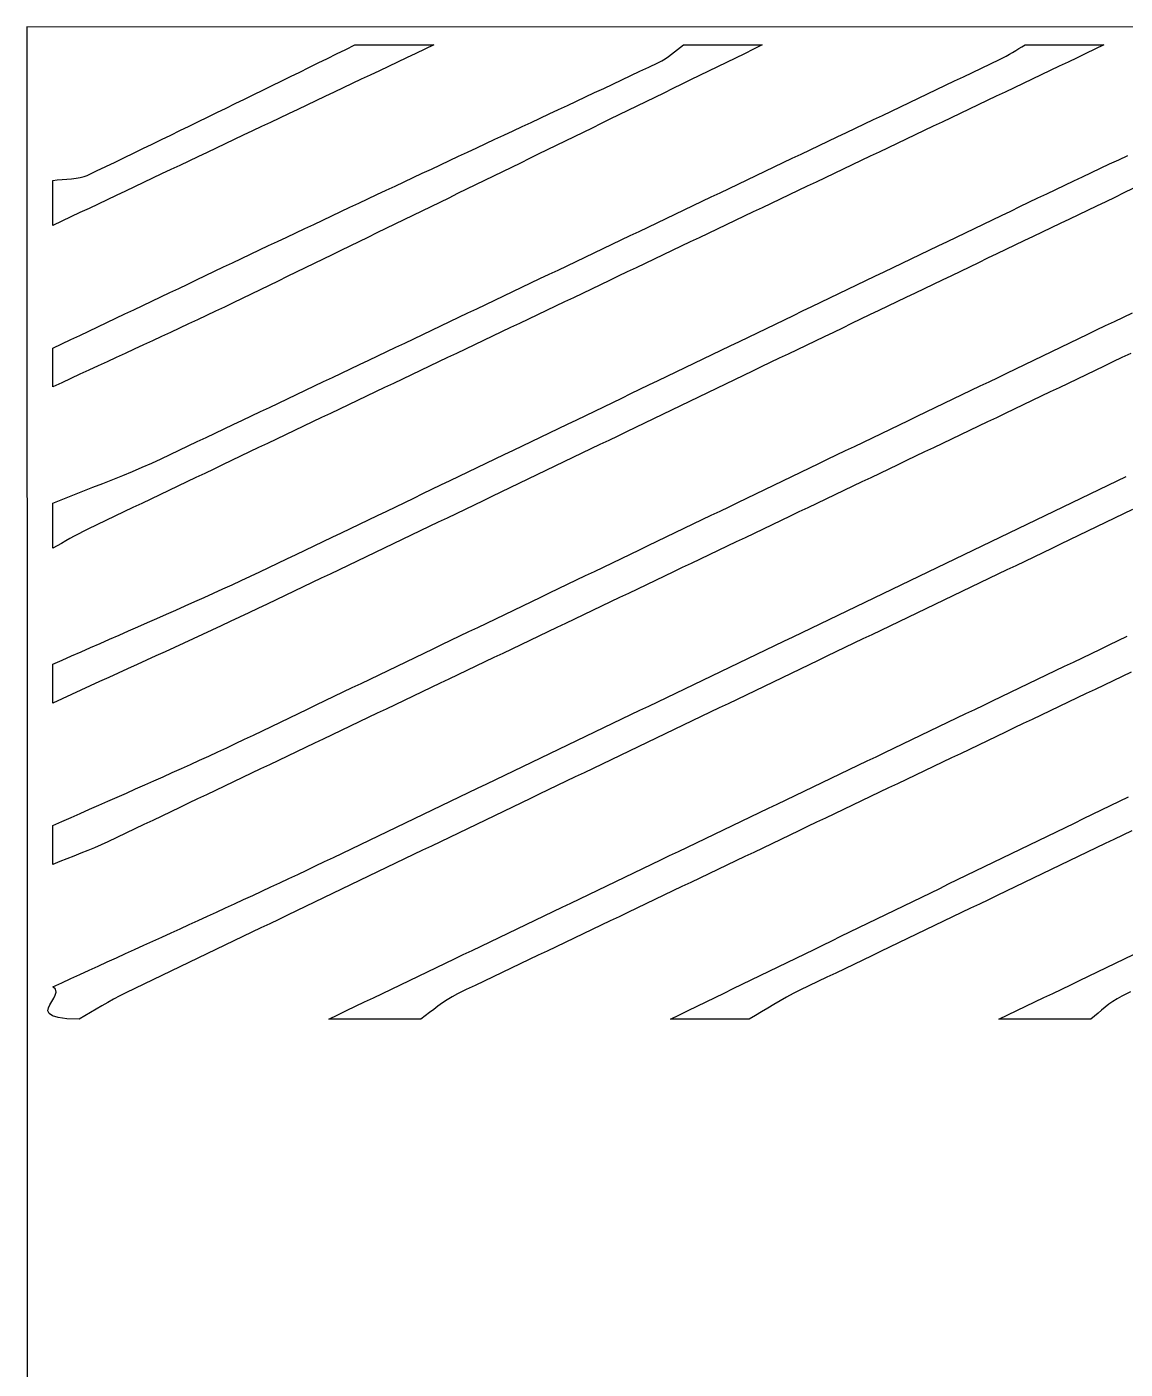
# Model space of a CAD drawing. Extents: x 18 to 189, y 50 to 250.
# Drawn here: x 57.17 to 76.66, y 226.61 to 250.42 of the extents above; entities that cross this region are included whole.
import ezdxf

# ---------------------------------------------------------------- set-up
doc = ezdxf.new("R2010")
doc.units = 0
doc.layers.add('CUT', color=7, linetype='CONTINUOUS')
doc.layers.add('PATTERN', color=8, linetype='CONTINUOUS')

msp = doc.modelspace()

# ---------------------------------------------------------------- linework, layer by layer
at = {"layer": 'CUT'}
msp.add_lwpolyline([(188.0611, 250.4064), (57.1689, 250.4247), (57.1861, 200.3132)], dxfattribs=at)
at = {"layer": 'PATTERN'}
for points in [[(57.6288, 241.9763), (57.805, 242.0468), (57.9825, 242.1167), (58.1609, 242.1862), (58.3396, 242.2555), (58.5179, 242.3249), (58.6954, 242.3949), (58.8715, 242.4655), (59.0457, 242.5371), (59.2173, 242.61), (59.3858, 242.6845), (59.5507, 242.7609), (59.711, 242.8369), (59.8713, 242.9129), (60.0315, 242.9889), (60.1917, 243.065), (60.352, 243.141), (60.5122, 243.2171), (60.6724, 243.2931), (60.8326, 243.3692), (60.9928, 243.4452), (61.153, 243.5213), (61.3131, 243.5974), (61.4733, 243.6735), (61.6334, 243.7495), (61.7936, 243.8256), (61.9537, 243.9017), (62.1138, 243.9778), (62.2739, 244.0539), (62.4341, 244.13), (62.5942, 244.2061), (62.7542, 244.2822), (62.9143, 244.3584), (63.0744, 244.4345), (63.2345, 244.5106), (63.3945, 244.5867), (63.5546, 244.6629), (63.7146, 244.739), (63.8747, 244.8152), (64.0347, 244.8913), (64.1947, 244.9675), (64.3547, 245.0436), (64.5147, 245.1198), (64.6747, 245.1959), (64.8347, 245.2721), (64.9947, 245.3483), (65.1547, 245.4244), (65.3147, 245.5006), (65.4746, 245.5768), (65.6346, 245.653), (65.7946, 245.7292), (65.9545, 245.8053), (66.1145, 245.8815), (66.2744, 245.9577), (66.4343, 246.0339), (66.5943, 246.1101), (66.7542, 246.1863), (66.9141, 246.2625), (67.074, 246.3387), (67.2339, 246.4149), (67.3938, 246.4911), (67.5537, 246.5674), (67.7136, 246.6436), (67.8735, 246.7198), (68.0334, 246.796), (68.1933, 246.8722), (68.3532, 246.9485), (68.5131, 247.0247), (68.673, 247.1009), (68.8328, 247.1771), (68.9927, 247.2534), (69.1526, 247.3296), (69.3124, 247.4058), (69.4723, 247.4821), (69.6322, 247.5583), (69.792, 247.6345), (69.9519, 247.7108), (70.1117, 247.787), (70.2716, 247.8633), (70.4314, 247.9395), (70.5913, 248.0157), (70.7511, 248.092), (70.9109, 248.1682), (71.0708, 248.2445), (71.2306, 248.3207), (71.3905, 248.397), (71.5503, 248.4732), (71.7101, 248.5495), (71.87, 248.6257), (72.0298, 248.702), (72.1897, 248.7782), (72.3495, 248.8545), (72.5093, 248.9307), (72.6692, 249.007), (72.829, 249.0832), (72.9888, 249.1595), (73.1487, 249.2357), (73.3085, 249.312), (73.4683, 249.3882), (73.6282, 249.4645), (73.788, 249.5407), (73.9478, 249.6169), (74.1077, 249.6932), (74.2675, 249.7694), (74.4274, 249.8457), (74.4884, 249.8759), (74.5474, 249.9072), (74.6047, 249.9394), (74.6608, 249.9721), (74.7162, 250.0052), (74.7715, 250.0384), (74.8269, 250.0715), (74.8832, 250.1043), (76.2819, 250.1043), (76.1223, 250.0283), (75.9627, 249.9522), (75.8032, 249.8762), (75.6436, 249.8002), (75.484, 249.7242), (75.3244, 249.6482), (75.1648, 249.5722), (75.0052, 249.4962), (74.8457, 249.4202), (74.6861, 249.3442), (74.5265, 249.2681), (74.3669, 249.1921), (74.2073, 249.1161), (74.0477, 249.0401), (73.8881, 248.9641), (73.7285, 248.8881), (73.569, 248.8121), (73.4094, 248.7361), (73.2498, 248.6601), (73.0902, 248.584), (72.9306, 248.508), (72.771, 248.432), (72.6114, 248.356), (72.4518, 248.28), (72.2923, 248.204), (72.1327, 248.128), (71.9731, 248.052), (71.8135, 247.976), (71.6539, 247.8999), (71.4943, 247.8239), (71.3347, 247.7479), (71.1752, 247.6719), (71.0156, 247.5959), (70.856, 247.5199), (70.6964, 247.4439), (70.5368, 247.3679), (70.3772, 247.2918), (70.2176, 247.2158), (70.058, 247.1398), (69.8985, 247.0638), (69.7389, 246.9878), (69.5793, 246.9118), (69.4197, 246.8358), (69.2601, 246.7598), (69.1005, 246.6837), (68.941, 246.6077), (68.7814, 246.5317), (68.6218, 246.4557), (68.4622, 246.3797), (68.3026, 246.3037), (68.143, 246.2276), (67.9835, 246.1516), (67.8239, 246.0756), (67.6643, 245.9996), (67.5047, 245.9236), (67.3451, 245.8476), (67.1856, 245.7715), (67.026, 245.6955), (66.8664, 245.6195), (66.7068, 245.5435), (66.5473, 245.4675), (66.3877, 245.3915), (66.2281, 245.3154), (66.0685, 245.2394), (65.909, 245.1634), (65.7494, 245.0874), (65.5898, 245.0114), (65.4302, 244.9353), (65.2707, 244.8593), (65.1111, 244.7833), (64.9515, 244.7073), (64.792, 244.6312), (64.6324, 244.5552), (64.4728, 244.4792), (64.3132, 244.4032), (64.1537, 244.3271), (63.9941, 244.2511), (63.8345, 244.1751), (63.675, 244.0991), (63.5154, 244.023), (63.3559, 243.947), (63.1963, 243.871), (63.0367, 243.795), (62.8772, 243.7189), (62.7176, 243.6429), (62.5581, 243.5669), (62.3985, 243.4908), (62.2389, 243.4148), (62.0794, 243.3388), (61.9198, 243.2627), (61.7603, 243.1867), (61.6007, 243.1107), (61.4412, 243.0346), (61.2816, 242.9586), (61.1221, 242.8826), (60.9625, 242.8065), (60.803, 242.7305), (60.6434, 242.6544), (60.4839, 242.5784), (60.3243, 242.5024), (60.1648, 242.4263), (60.0053, 242.3503), (59.8457, 242.2742), (59.6862, 242.1982), (59.5266, 242.1222), (59.3671, 242.0461), (59.2076, 241.9701), (59.048, 241.894), (58.8885, 241.818), (58.729, 241.7419), (58.5694, 241.6659), (58.4099, 241.5898), (58.2504, 241.5138), (58.1685, 241.4736), (58.0889, 241.4322), (58.0109, 241.39), (57.934, 241.3472), (57.8579, 241.3041), (57.782, 241.2608), (57.7058, 241.2178), (57.6288, 241.1751)], [(57.6288, 244.7237), (57.7885, 244.7995), (57.9481, 244.8753), (58.1077, 244.9511), (58.2673, 245.0268), (58.4269, 245.1026), (58.5865, 245.1784), (58.7461, 245.2543), (58.9056, 245.3301), (59.0652, 245.4059), (59.2247, 245.4817), (59.3843, 245.5575), (59.5439, 245.6333), (59.7034, 245.7092), (59.863, 245.785), (60.0226, 245.8608), (60.1822, 245.9366), (60.3418, 246.0124), (60.5014, 246.0881), (60.661, 246.1639), (60.8207, 246.2397), (60.9804, 246.3154), (61.1401, 246.3912), (61.2999, 246.4669), (61.4597, 246.5426), (61.6195, 246.6182), (61.7793, 246.6939), (61.9392, 246.7695), (62.0992, 246.8451), (62.2592, 246.9207), (62.4192, 246.9963), (62.5793, 247.0718), (62.7394, 247.1473), (62.8996, 247.2228), (63.0602, 247.2984), (63.2208, 247.374), (63.3814, 247.4495), (63.5421, 247.525), (63.7029, 247.6004), (63.8637, 247.6759), (64.0246, 247.7513), (64.1855, 247.8267), (64.3464, 247.902), (64.5074, 247.9774), (64.6684, 248.0527), (64.8294, 248.1281), (64.9904, 248.2034), (65.1514, 248.2787), (65.3125, 248.354), (65.4735, 248.4293), (65.6346, 248.5046), (65.7956, 248.5799), (65.9566, 248.6552), (66.1176, 248.7305), (66.2786, 248.8059), (66.4396, 248.8812), (66.6005, 248.9566), (66.7614, 249.0319), (66.9222, 249.1073), (67.083, 249.1827), (67.2438, 249.2582), (67.4045, 249.3337), (67.5651, 249.4092), (67.7257, 249.4847), (67.8862, 249.5602), (68.0467, 249.6358), (68.2071, 249.7115), (68.3673, 249.7872), (68.4342, 249.8216), (68.4958, 249.8587), (68.5533, 249.8979), (68.6079, 249.9385), (68.6609, 249.9801), (68.7132, 250.0219), (68.7662, 250.0634), (68.821, 250.104), (70.2194, 250.104), (70.0604, 250.0264), (69.9013, 249.9488), (69.7423, 249.8712), (69.5833, 249.7936), (69.4242, 249.716), (69.2652, 249.6384), (69.1062, 249.5608), (68.9472, 249.4832), (68.7882, 249.4056), (68.6292, 249.328), (68.4702, 249.2504), (68.3112, 249.1727), (68.1523, 249.0951), (67.9933, 249.0175), (67.8343, 248.9399), (67.6753, 248.8622), (67.5163, 248.7846), (67.3573, 248.707), (67.1983, 248.6293), (67.0394, 248.5517), (66.8804, 248.4741), (66.7214, 248.3964), (66.5624, 248.3188), (66.4034, 248.2412), (66.2443, 248.1636), (66.0853, 248.0859), (65.9263, 248.0083), (65.7673, 247.9307), (65.6082, 247.8531), (65.4492, 247.7755), (65.2901, 247.6979), (65.131, 247.6203), (64.972, 247.5427), (64.8129, 247.4651), (64.6538, 247.3875), (64.4946, 247.31), (64.3355, 247.2324), (64.1764, 247.1548), (64.0172, 247.0773), (63.858, 246.9997), (63.6988, 246.9222), (63.5396, 246.8447), (63.3804, 246.7671), (63.2211, 246.6896), (63.0619, 246.6121), (62.9026, 246.5346), (62.7433, 246.4572), (62.5839, 246.3797), (62.4246, 246.3022), (62.2652, 246.2248), (62.1058, 246.1474), (61.9464, 246.0699), (61.787, 245.9925), (61.6275, 245.9151), (61.468, 245.8377), (61.3085, 245.7604), (61.1489, 245.683), (60.9894, 245.6057), (60.832, 245.5297), (60.6741, 245.4539), (60.5157, 245.3784), (60.3569, 245.303), (60.1978, 245.2279), (60.0383, 245.153), (59.8784, 245.0782), (59.7183, 245.0035), (59.558, 244.929), (59.3975, 244.8545), (59.2368, 244.7801), (59.0759, 244.7058), (58.915, 244.6316), (58.754, 244.5574), (58.5931, 244.4831), (58.4321, 244.4089), (58.2712, 244.3346), (58.1103, 244.2603), (57.9496, 244.1859), (57.7891, 244.1115), (57.6288, 244.0369)], [(57.6288, 247.7001), (57.709, 247.7092), (57.7929, 247.7164), (57.878, 247.723), (57.962, 247.7302), (58.0426, 247.7391), (58.1175, 247.7509), (58.1842, 247.7668), (58.2405, 247.788), (58.4055, 247.8672), (58.5704, 247.9466), (58.7351, 248.026), (58.8997, 248.1055), (59.0641, 248.185), (59.2285, 248.2646), (59.3927, 248.3442), (59.5569, 248.4239), (59.7209, 248.5037), (59.8849, 248.5835), (60.0488, 248.6633), (60.2126, 248.7432), (60.3763, 248.8231), (60.54, 248.9031), (60.7036, 248.983), (60.8672, 249.063), (61.0307, 249.1431), (61.1942, 249.2231), (61.3576, 249.3032), (61.521, 249.3833), (61.6844, 249.4633), (61.8478, 249.5434), (62.0112, 249.6235), (62.1746, 249.7036), (62.338, 249.7837), (62.5014, 249.8638), (62.6648, 249.9439), (62.8282, 250.0239), (62.9917, 250.104), (64.3905, 250.104), (64.2295, 250.0277), (64.0685, 249.9514), (63.9075, 249.875), (63.7465, 249.7987), (63.5855, 249.7224), (63.4245, 249.6461), (63.2635, 249.5698), (63.1025, 249.4935), (62.9415, 249.4172), (62.7806, 249.3409), (62.6196, 249.2646), (62.4586, 249.1883), (62.2976, 249.112), (62.1366, 249.0357), (61.9756, 248.9593), (61.8146, 248.883), (61.6536, 248.8067), (61.4926, 248.7304), (61.3316, 248.6541), (61.1706, 248.5778), (61.0096, 248.5015), (60.8486, 248.4252), (60.6877, 248.3488), (60.5267, 248.2725), (60.3657, 248.1962), (60.2047, 248.1199), (60.0437, 248.0436), (59.8827, 247.9673), (59.7217, 247.891), (59.5607, 247.8147), (59.3997, 247.7383), (59.2387, 247.662), (59.0777, 247.5857), (58.9167, 247.5094), (58.7557, 247.4331), (58.5947, 247.3568), (58.4338, 247.2805), (58.2728, 247.2042), (58.1118, 247.1279), (57.9508, 247.0516), (57.7898, 246.9753), (57.6288, 246.899)]]:
    msp.add_lwpolyline(points, close=True, dxfattribs=at)
for points in [[(76.795, 247.5541), (76.6339, 247.4768), (76.4729, 247.3995), (76.3118, 247.3223), (76.1507, 247.245), (75.9896, 247.1677), (75.8285, 247.0905), (75.6674, 247.0132), (75.5063, 246.9359), (75.3453, 246.8586), (75.1842, 246.7814), (75.0231, 246.7041), (74.862, 246.6268), (74.701, 246.5496), (74.5399, 246.4723), (74.3788, 246.395), (74.2177, 246.3177), (74.0567, 246.2404), (73.8956, 246.1632), (73.7345, 246.0859), (73.5735, 246.0086), (73.4124, 245.9313), (73.2514, 245.8541), (73.0903, 245.7768), (72.9292, 245.6995), (72.7682, 245.6222), (72.6071, 245.5449), (72.4461, 245.4677), (72.285, 245.3904), (72.124, 245.3131), (71.963, 245.2358), (71.8019, 245.1585), (71.6409, 245.0812), (71.4799, 245.0039), (71.3188, 244.9267), (71.1578, 244.8494), (70.9984, 244.7729), (70.839, 244.6963), (70.6796, 244.6198), (70.5202, 244.5433), (70.3609, 244.4667), (70.2015, 244.3902), (70.0422, 244.3136), (69.8828, 244.237), (69.7235, 244.1605), (69.5642, 244.0839), (69.4049, 244.0073), (69.2456, 243.9308), (69.0863, 243.8542), (68.927, 243.7776), (68.7677, 243.701), (68.6084, 243.6244), (68.4491, 243.5478), (68.2898, 243.4712), (68.1305, 243.3946), (67.9713, 243.3181), (67.812, 243.2415), (67.6527, 243.1649), (67.4934, 243.0883), (67.3342, 243.0117), (67.1749, 242.9351), (67.0156, 242.8585), (66.8563, 242.7819), (66.697, 242.7053), (66.5377, 242.6288), (66.3784, 242.5522), (66.2191, 242.4756), (66.0598, 242.399), (65.9004, 242.3225), (65.7411, 242.2459), (65.5817, 242.1694), (65.4224, 242.0928), (65.263, 242.0163), (65.1036, 241.9397), (64.9442, 241.8632), (64.7848, 241.7867), (64.6254, 241.7102), (64.466, 241.6337), (64.3065, 241.5572), (64.147, 241.4807), (63.9875, 241.4042), (63.828, 241.3277), (63.6685, 241.2513), (63.509, 241.1748), (63.3494, 241.0984), (63.1898, 241.022), (63.0302, 240.9455), (62.8706, 240.8691), (62.7109, 240.7927), (62.5513, 240.7164), (62.3916, 240.64), (62.2318, 240.5637), (62.0721, 240.4873), (61.9123, 240.411), (61.7525, 240.3347), (61.5927, 240.2584), (61.4328, 240.1821), (61.2699, 240.1046), (61.1065, 240.0272), (60.9428, 239.9501), (60.7787, 239.8731), (60.6142, 239.7964), (60.4494, 239.7197), (60.2844, 239.6433), (60.1191, 239.5669), (59.9536, 239.4907), (59.7879, 239.4146), (59.622, 239.3385), (59.456, 239.2625), (59.2898, 239.1866), (59.1236, 239.1108), (58.9574, 239.0349), (58.7911, 238.9591), (58.6248, 238.8833), (58.4585, 238.8074), (58.2924, 238.7315), (58.1263, 238.6556), (57.9603, 238.5796), (57.7944, 238.5036), (57.6288, 238.4274), (57.6288, 239.1143), (57.796, 239.1888), (57.9635, 239.2631), (58.1313, 239.3373), (58.2993, 239.4114), (58.4675, 239.4854), (58.6358, 239.5593), (58.8041, 239.6332), (58.9725, 239.7071), (59.1409, 239.781), (59.3091, 239.855), (59.4772, 239.9291), (59.6451, 240.0032), (59.8127, 240.0775), (59.9801, 240.1519), (60.147, 240.2266), (60.3136, 240.3014), (60.4796, 240.3765), (60.6452, 240.4518), (60.8101, 240.5274), (60.9745, 240.6034), (61.1381, 240.6796), (61.301, 240.7563), (61.4631, 240.8333), (61.6241, 240.9102), (61.785, 240.9872), (61.946, 241.0641), (62.1068, 241.141), (62.2677, 241.218), (62.4286, 241.295), (62.5894, 241.3719), (62.7502, 241.4489), (62.911, 241.5259), (63.0717, 241.6029), (63.2325, 241.6799), (63.3932, 241.757), (63.5539, 241.834), (63.7146, 241.911), (63.8752, 241.9881), (64.0359, 242.0652), (64.1965, 242.1422), (64.3571, 242.2193), (64.5177, 242.2964), (64.6783, 242.3735), (64.8388, 242.4506), (64.9994, 242.5277), (65.1599, 242.6048), (65.3205, 242.682), (65.481, 242.7591), (65.6415, 242.8362), (65.8019, 242.9134), (65.9624, 242.9905), (66.1229, 243.0677), (66.2833, 243.1448), (66.4438, 243.222), (66.6042, 243.2992), (66.7647, 243.3763), (66.9251, 243.4535), (67.0855, 243.5307), (67.2459, 243.6079), (67.4063, 243.6851), (67.5667, 243.7623), (67.7271, 243.8394), (67.8875, 243.9166), (68.0478, 243.9938), (68.2082, 244.071), (68.3686, 244.1482), (68.529, 244.2254), (68.6893, 244.3026), (68.8497, 244.3798), (69.0101, 244.457), (69.1704, 244.5342), (69.3308, 244.6114), (69.4912, 244.6886), (69.6516, 244.7658), (69.8119, 244.843), (69.9723, 244.9202), (70.1327, 244.9974), (70.2931, 245.0746), (70.4535, 245.1518), (70.6138, 245.229), (70.7742, 245.3062), (70.9346, 245.3834), (71.0951, 245.4606), (71.2555, 245.5378), (71.4159, 245.6149), (71.5763, 245.6921), (71.7368, 245.7693), (71.8972, 245.8464), (72.0577, 245.9236), (72.2181, 246.0007), (72.3786, 246.0779), (72.5391, 246.155), (72.6996, 246.2322), (72.8601, 246.3093), (73.0207, 246.3864), (73.1812, 246.4635), (73.3417, 246.5406), (73.5023, 246.6177), (73.6629, 246.6948), (73.8235, 246.7719), (73.9841, 246.849), (74.1448, 246.9261), (74.3054, 247.0031), (74.4661, 247.0802), (74.6268, 247.1572), (74.7875, 247.2343), (74.9482, 247.3113), (75.1089, 247.3883), (75.2674, 247.4641), (75.4261, 247.5397), (75.585, 247.6152), (75.7442, 247.6906), (75.9035, 247.7659), (76.0631, 247.8411), (76.2228, 247.9163), (76.3826, 247.9913), (76.5426, 248.0663), (76.7028, 248.1412)], [(76.7596, 244.6312), (76.6005, 244.5551), (76.4413, 244.4791), (76.2822, 244.403), (76.123, 244.327), (75.9639, 244.2509), (75.8047, 244.1749), (75.6455, 244.0988), (75.4864, 244.0227), (75.3272, 243.9467), (75.168, 243.8706), (75.0089, 243.7946), (74.8497, 243.7185), (74.6905, 243.6425), (74.5314, 243.5664), (74.3722, 243.4904), (74.213, 243.4143), (74.0538, 243.3383), (73.8947, 243.2622), (73.7355, 243.1862), (73.5763, 243.1102), (73.4171, 243.0341), (73.2579, 242.9581), (73.0987, 242.882), (72.9395, 242.806), (72.7803, 242.7299), (72.6211, 242.6539), (72.4619, 242.5779), (72.3027, 242.5018), (72.1435, 242.4258), (71.9843, 242.3498), (71.8251, 242.2737), (71.6659, 242.1977), (71.5067, 242.1217), (71.3475, 242.0456), (71.1883, 241.9696), (71.0291, 241.8936), (70.8699, 241.8175), (70.7107, 241.7415), (70.5515, 241.6655), (70.3922, 241.5894), (70.233, 241.5134), (70.0738, 241.4374), (69.9146, 241.3614), (69.7553, 241.2853), (69.5961, 241.2093), (69.4369, 241.1333), (69.2777, 241.0573), (69.1184, 240.9813), (68.9592, 240.9052), (68.8, 240.8292), (68.6407, 240.7532), (68.4815, 240.6772), (68.3223, 240.6012), (68.163, 240.5251), (68.0038, 240.4491), (67.8445, 240.3731), (67.6853, 240.2971), (67.526, 240.2211), (67.3668, 240.1451), (67.2075, 240.0691), (67.0483, 239.993), (66.889, 239.917), (66.7298, 239.841), (66.5705, 239.765), (66.4113, 239.689), (66.252, 239.613), (66.0928, 239.537), (65.9335, 239.461), (65.7742, 239.385), (65.615, 239.309), (65.4557, 239.233), (65.2965, 239.157), (65.1372, 239.081), (64.9779, 239.005), (64.8187, 238.929), (64.6594, 238.853), (64.5001, 238.777), (64.3408, 238.701), (64.1816, 238.625), (64.0223, 238.549), (63.863, 238.473), (63.7037, 238.397), (63.5445, 238.321), (63.3852, 238.245), (63.2259, 238.169), (63.0666, 238.093), (62.9073, 238.017), (62.7481, 237.941), (62.5888, 237.865), (62.4295, 237.789), (62.2702, 237.713), (62.1109, 237.6371), (61.9516, 237.5611), (61.7923, 237.4851), (61.6331, 237.4091), (61.4738, 237.3331), (61.3145, 237.2571), (61.1552, 237.1811), (60.9959, 237.1051), (60.8366, 237.0292), (60.6773, 236.9532), (60.518, 236.8772), (60.3587, 236.8012), (60.1994, 236.7252), (60.0401, 236.6492), (59.8808, 236.5733), (59.7215, 236.4973), (59.5622, 236.4213), (59.4029, 236.3453), (59.2436, 236.2693), (59.0843, 236.1934), (58.925, 236.1174), (58.7656, 236.0414), (58.6063, 235.9654), (58.4905, 235.9122), (58.3714, 235.8606), (58.2498, 235.8104), (58.1263, 235.761), (58.0017, 235.7123), (57.8768, 235.6637), (57.7522, 235.6148), (57.6288, 235.5654), (57.6288, 236.2522), (57.7913, 236.325), (57.9541, 236.3975), (58.1172, 236.4699), (58.2805, 236.5422), (58.4439, 236.6144), (58.6075, 236.6865), (58.7711, 236.7586), (58.9347, 236.8308), (59.0982, 236.9029), (59.2615, 236.9752), (59.4246, 237.0475), (59.5875, 237.12), (59.75, 237.1927), (59.9122, 237.2655), (60.0739, 237.3386), (60.235, 237.4119), (60.3956, 237.4856), (60.5556, 237.5595), (60.7148, 237.6338), (60.8733, 237.7085), (61.031, 237.7837), (61.1903, 237.86), (61.3497, 237.9364), (61.509, 238.0127), (61.6683, 238.0891), (61.8276, 238.1655), (61.987, 238.2419), (62.1463, 238.3182), (62.3056, 238.3946), (62.4649, 238.471), (62.6242, 238.5474), (62.7834, 238.6238), (62.9427, 238.7002), (63.102, 238.7766), (63.2613, 238.853), (63.4205, 238.9294), (63.5798, 239.0058), (63.739, 239.0822), (63.8983, 239.1586), (64.0575, 239.235), (64.2167, 239.3115), (64.376, 239.3879), (64.5352, 239.4643), (64.6944, 239.5407), (64.8536, 239.6172), (65.0128, 239.6936), (65.1721, 239.77), (65.3313, 239.8465), (65.4905, 239.9229), (65.6496, 239.9993), (65.8088, 240.0758), (65.968, 240.1522), (66.1272, 240.2287), (66.2864, 240.3051), (66.4456, 240.3816), (66.6047, 240.458), (66.7639, 240.5345), (66.9231, 240.6109), (67.0822, 240.6874), (67.2414, 240.7638), (67.4005, 240.8403), (67.5597, 240.9168), (67.7188, 240.9932), (67.878, 241.0697), (68.0371, 241.1462), (68.1963, 241.2226), (68.3554, 241.2991), (68.5145, 241.3756), (68.6737, 241.452), (68.8328, 241.5285), (68.9919, 241.605), (69.1511, 241.6815), (69.3102, 241.7579), (69.4693, 241.8344), (69.6284, 241.9109), (69.7875, 241.9874), (69.9467, 242.0639), (70.1058, 242.1403), (70.2649, 242.2168), (70.424, 242.2933), (70.5831, 242.3698), (70.7422, 242.4463), (70.9013, 242.5227), (71.0604, 242.5992), (71.2196, 242.6757), (71.3787, 242.7522), (71.5378, 242.8287), (71.6969, 242.9052), (71.856, 242.9817), (72.0151, 243.0582), (72.1742, 243.1346), (72.3333, 243.2111), (72.4924, 243.2876), (72.6515, 243.3641), (72.8106, 243.4406), (72.9697, 243.5171), (73.1288, 243.5936), (73.2879, 243.6701), (73.447, 243.7465), (73.6061, 243.823), (73.7653, 243.8995), (73.9244, 243.976), (74.0835, 244.0525), (74.2426, 244.129), (74.4017, 244.2055), (74.5608, 244.2819), (74.7199, 244.3584), (74.879, 244.4349), (75.0382, 244.5114), (75.1973, 244.5879), (75.3564, 244.6644), (75.5155, 244.7408), (75.6746, 244.8173), (75.8338, 244.8938), (75.9929, 244.9703), (76.152, 245.0467), (76.3112, 245.1232), (76.4703, 245.1997), (76.6294, 245.2762), (76.7886, 245.3526)], [(76.7876, 241.8598), (76.6283, 241.7832), (76.469, 241.7066), (76.3096, 241.6301), (76.1503, 241.5535), (75.991, 241.4769), (75.8316, 241.4004), (75.6723, 241.3238), (75.5129, 241.2473), (75.3536, 241.1707), (75.1942, 241.0942), (75.0348, 241.0176), (74.8754, 240.9411), (74.716, 240.8645), (74.5567, 240.788), (74.3973, 240.7115), (74.2378, 240.6349), (74.0784, 240.5584), (73.919, 240.4819), (73.7596, 240.4054), (73.6001, 240.3289), (73.4406, 240.2523), (73.2811, 240.1758), (73.1216, 240.0993), (72.9621, 240.0228), (72.8026, 239.9462), (72.6431, 239.8697), (72.4836, 239.7932), (72.3241, 239.7167), (72.1646, 239.6401), (72.0051, 239.5636), (71.8456, 239.4871), (71.686, 239.4106), (71.5265, 239.334), (71.367, 239.2575), (71.2075, 239.181), (71.048, 239.1045), (70.8885, 239.028), (70.729, 238.9515), (70.5695, 238.8749), (70.4099, 238.7984), (70.2504, 238.7219), (70.0909, 238.6454), (69.9314, 238.5689), (69.7719, 238.4924), (69.6124, 238.4158), (69.4528, 238.3393), (69.2933, 238.2628), (69.1338, 238.1863), (68.9743, 238.1098), (68.8148, 238.0332), (68.6552, 237.9567), (68.4957, 237.8802), (68.3362, 237.8037), (68.1767, 237.7272), (68.0172, 237.6507), (67.8577, 237.5741), (67.6981, 237.4976), (67.5386, 237.4211), (67.3791, 237.3446), (67.2196, 237.2681), (67.0601, 237.1915), (66.9006, 237.115), (66.741, 237.0385), (66.5815, 236.962), (66.422, 236.8854), (66.2625, 236.8089), (66.103, 236.7324), (65.9435, 236.6559), (65.784, 236.5793), (65.6245, 236.5028), (65.465, 236.4263), (65.3055, 236.3498), (65.146, 236.2732), (64.9865, 236.1967), (64.827, 236.1202), (64.6675, 236.0436), (64.508, 235.9671), (64.3485, 235.8906), (64.189, 235.814), (64.0295, 235.7375), (63.87, 235.6609), (63.7106, 235.5844), (63.5511, 235.5079), (63.3916, 235.4313), (63.2321, 235.3548), (63.0726, 235.2782), (62.9132, 235.2017), (62.7537, 235.1251), (62.5942, 235.0486), (62.4348, 234.972), (62.2753, 234.8955), (62.1159, 234.8189), (61.9564, 234.7424), (61.7969, 234.6658), (61.6375, 234.5892), (61.478, 234.5127), (61.3186, 234.4361), (61.1592, 234.3595), (60.9997, 234.283), (60.8403, 234.2064), (60.6809, 234.1298), (60.5214, 234.0533), (60.362, 233.9767), (60.2026, 233.9001), (60.0432, 233.8235), (59.8838, 233.7469), (59.7244, 233.6704), (59.5649, 233.5938), (59.4055, 233.5172), (59.2461, 233.4406), (59.0868, 233.364), (58.9274, 233.2874), (58.8165, 233.2321), (58.7092, 233.1751), (58.6046, 233.1167), (58.502, 233.0574), (58.4005, 232.9974), (58.2994, 232.9373), (58.1979, 232.8773), (58.0952, 232.8178), (57.8785, 232.8264), (57.7237, 232.8471), (57.6222, 232.8782), (57.5653, 232.9181), (57.5442, 232.9651), (57.5504, 233.0174), (57.5752, 233.0733), (57.6099, 233.1312), (57.6458, 233.1894), (57.6743, 233.2461), (57.6868, 233.2996), (57.6745, 233.3483), (57.6288, 233.3904), (57.7897, 233.4644), (57.9507, 233.5384), (58.1119, 233.6123), (58.2732, 233.6861), (58.4345, 233.7599), (58.596, 233.8337), (58.7575, 233.9074), (58.9191, 233.9811), (59.0807, 234.0547), (59.2424, 234.1284), (59.404, 234.2021), (59.5656, 234.2757), (59.7272, 234.3494), (59.8887, 234.4231), (60.0501, 234.4969), (60.2114, 234.5707), (60.3727, 234.6446), (60.5338, 234.7185), (60.6948, 234.7925), (60.8556, 234.8665), (61.0162, 234.9407), (61.1766, 235.015), (61.3369, 235.0893), (61.4969, 235.1638), (61.6566, 235.2384), (61.8161, 235.3131), (61.9753, 235.388), (62.1342, 235.463), (62.2928, 235.5382), (62.451, 235.6136), (62.609, 235.6891), (62.7689, 235.7658), (62.9289, 235.8425), (63.0889, 235.9192), (63.2488, 235.9959), (63.4088, 236.0726), (63.5688, 236.1493), (63.7287, 236.226), (63.8887, 236.3028), (64.0486, 236.3795), (64.2086, 236.4562), (64.3685, 236.5329), (64.5285, 236.6096), (64.6884, 236.6863), (64.8483, 236.7631), (65.0083, 236.8398), (65.1682, 236.9165), (65.3281, 236.9932), (65.488, 237.07), (65.6479, 237.1467), (65.8079, 237.2234), (65.9678, 237.3002), (66.1277, 237.3769), (66.2876, 237.4537), (66.4475, 237.5304), (66.6074, 237.6071), (66.7673, 237.6839), (66.9272, 237.7606), (67.0871, 237.8374), (67.2469, 237.9141), (67.4068, 237.9909), (67.5667, 238.0676), (67.7266, 238.1444), (67.8865, 238.2211), (68.0463, 238.2979), (68.2062, 238.3746), (68.3661, 238.4514), (68.5259, 238.5281), (68.6858, 238.6049), (68.8457, 238.6817), (69.0055, 238.7584), (69.1654, 238.8352), (69.3252, 238.912), (69.4851, 238.9887), (69.6449, 239.0655), (69.8048, 239.1423), (69.9646, 239.219), (70.1244, 239.2958), (70.2843, 239.3726), (70.4441, 239.4494), (70.6039, 239.5261), (70.7638, 239.6029), (70.9236, 239.6797), (71.0834, 239.7565), (71.2433, 239.8332), (71.4031, 239.91), (71.5629, 239.9868), (71.7227, 240.0636), (71.8825, 240.1404), (72.0424, 240.2172), (72.2022, 240.294), (72.362, 240.3707), (72.5218, 240.4475), (72.6816, 240.5243), (72.8414, 240.6011), (73.0012, 240.6779), (73.161, 240.7547), (73.3208, 240.8315), (73.4806, 240.9083), (73.6404, 240.9851), (73.8002, 241.0619), (73.96, 241.1387), (74.1198, 241.2155), (74.2796, 241.2923), (74.4394, 241.369), (74.5992, 241.4458), (74.7589, 241.5226), (74.9187, 241.5994), (75.0785, 241.6762), (75.2383, 241.753), (75.3981, 241.8299), (75.5579, 241.9067), (75.7176, 241.9835), (75.8774, 242.0603), (76.0372, 242.1371), (76.197, 242.2139), (76.3567, 242.2907), (76.5165, 242.3675), (76.6763, 242.4443)], [(76.764, 238.9744), (76.6046, 238.8983), (76.4451, 238.8222), (76.2856, 238.7461), (76.1262, 238.67), (75.9667, 238.5939), (75.8072, 238.5178), (75.6478, 238.4417), (75.4883, 238.3657), (75.3289, 238.2896), (75.1694, 238.2135), (75.0099, 238.1374), (74.8505, 238.0613), (74.691, 237.9852), (74.5316, 237.9091), (74.3721, 237.833), (74.2127, 237.7569), (74.0532, 237.6808), (73.8938, 237.6047), (73.7343, 237.5286), (73.5749, 237.4525), (73.4154, 237.3764), (73.256, 237.3004), (73.0965, 237.2243), (72.9371, 237.1482), (72.7777, 237.0721), (72.6182, 236.996), (72.4588, 236.9199), (72.2993, 236.8438), (72.1399, 236.7677), (71.9805, 236.6916), (71.821, 236.6154), (71.6616, 236.5393), (71.5022, 236.4632), (71.3428, 236.3871), (71.1833, 236.311), (71.0239, 236.2349), (70.8645, 236.1588), (70.7051, 236.0827), (70.5456, 236.0066), (70.3862, 235.9305), (70.2268, 235.8544), (70.0674, 235.7783), (69.908, 235.7021), (69.7486, 235.626), (69.5892, 235.5499), (69.4297, 235.4738), (69.2703, 235.3977), (69.1109, 235.3216), (68.9515, 235.2455), (68.7921, 235.1693), (68.6327, 235.0932), (68.4733, 235.0171), (68.3139, 234.941), (68.1545, 234.8648), (67.9952, 234.7887), (67.8358, 234.7126), (67.6764, 234.6365), (67.517, 234.5603), (67.3576, 234.4842), (67.1982, 234.4081), (67.0388, 234.332), (66.8795, 234.2558), (66.7201, 234.1797), (66.5607, 234.1036), (66.4014, 234.0274), (66.242, 233.9513), (66.0826, 233.8752), (65.9233, 233.799), (65.7639, 233.7229), (65.6045, 233.6467), (65.4452, 233.5706), (65.2858, 233.4945), (65.1265, 233.4183), (64.9671, 233.3422), (64.8078, 233.266), (64.713, 233.2168), (64.6252, 233.164), (64.5428, 233.1085), (64.4643, 233.0511), (64.3881, 232.9926), (64.3126, 232.9337), (64.2363, 232.8752), (64.1576, 232.818), (62.5253, 232.818), (62.6845, 232.8943), (62.8438, 232.9707), (63.003, 233.047), (63.1622, 233.1233), (63.3214, 233.1997), (63.4807, 233.276), (63.6399, 233.3524), (63.7991, 233.4287), (63.9583, 233.5051), (64.1175, 233.5814), (64.2767, 233.6577), (64.436, 233.7341), (64.5952, 233.8104), (64.7544, 233.8868), (64.9136, 233.9631), (65.0728, 234.0395), (65.232, 234.1158), (65.3912, 234.1922), (65.5504, 234.2685), (65.7096, 234.3449), (65.8688, 234.4212), (66.028, 234.4976), (66.1872, 234.574), (66.3464, 234.6503), (66.5056, 234.7267), (66.6648, 234.803), (66.824, 234.8794), (66.9832, 234.9557), (67.1424, 235.0321), (67.3016, 235.1084), (67.4608, 235.1848), (67.62, 235.2611), (67.7792, 235.3375), (67.9384, 235.4139), (68.0976, 235.4902), (68.2568, 235.5666), (68.416, 235.6429), (68.5752, 235.7193), (68.7344, 235.7956), (68.8936, 235.872), (69.0528, 235.9484), (69.212, 236.0247), (69.3712, 236.1011), (69.5303, 236.1774), (69.6895, 236.2538), (69.8487, 236.3302), (70.0079, 236.4065), (70.1671, 236.4829), (70.3263, 236.5592), (70.4855, 236.6356), (70.6447, 236.7119), (70.8039, 236.7883), (70.9631, 236.8646), (71.1223, 236.941), (71.2815, 237.0174), (71.4407, 237.0937), (71.5999, 237.1701), (71.7591, 237.2464), (71.9183, 237.3228), (72.0775, 237.3991), (72.2367, 237.4755), (72.3959, 237.5518), (72.5551, 237.6282), (72.7143, 237.7045), (72.8736, 237.7809), (73.0328, 237.8572), (73.192, 237.9336), (73.3512, 238.0099), (73.5104, 238.0863), (73.6696, 238.1626), (73.8288, 238.239), (73.988, 238.3153), (74.1473, 238.3917), (74.3065, 238.468), (74.4657, 238.5444), (74.6249, 238.6207), (74.7842, 238.6971), (74.9434, 238.7734), (75.1026, 238.8497), (75.2618, 238.9261), (75.4211, 239.0024), (75.5803, 239.0788), (75.7395, 239.1551), (75.8988, 239.2314), (76.058, 239.3078), (76.2173, 239.3841), (76.3765, 239.4604), (76.5357, 239.5368), (76.695, 239.6131)], [(76.7782, 236.1616), (76.6189, 236.0851), (76.4596, 236.0086), (76.3003, 235.9322), (76.141, 235.8557), (75.9818, 235.7792), (75.8225, 235.7028), (75.6632, 235.6263), (75.5039, 235.5498), (75.3447, 235.4734), (75.1854, 235.3969), (75.0261, 235.3204), (74.8669, 235.2439), (74.7076, 235.1675), (74.5483, 235.091), (74.3891, 235.0145), (74.2298, 234.938), (74.0706, 234.8615), (73.9114, 234.785), (73.7521, 234.7085), (73.5929, 234.632), (73.4337, 234.5555), (73.2744, 234.479), (73.1152, 234.4025), (72.956, 234.326), (72.7968, 234.2495), (72.6376, 234.173), (72.4784, 234.0965), (72.3192, 234.02), (72.16, 233.9435), (72.0008, 233.867), (71.8416, 233.7905), (71.6825, 233.7139), (71.5233, 233.6374), (71.3641, 233.5609), (71.205, 233.4843), (71.0458, 233.4078), (70.8867, 233.3313), (70.7663, 233.2711), (70.6499, 233.2089), (70.5368, 233.145), (70.4259, 233.0801), (70.3163, 233.0144), (70.2072, 232.9485), (70.0977, 232.8829), (69.9867, 232.818), (68.5876, 232.818), (68.747, 232.8953), (68.9064, 232.9727), (69.0658, 233.05), (69.2251, 233.1274), (69.3844, 233.2048), (69.5438, 233.2822), (69.7031, 233.3595), (69.8624, 233.4369), (70.0217, 233.5143), (70.1809, 233.5917), (70.3402, 233.6691), (70.4995, 233.7465), (70.6587, 233.8239), (70.818, 233.9013), (70.9772, 233.9788), (71.1365, 234.0562), (71.2957, 234.1336), (71.455, 234.211), (71.6142, 234.2884), (71.7735, 234.3658), (71.9327, 234.4432), (72.092, 234.5206), (72.2513, 234.598), (72.4105, 234.6754), (72.5698, 234.7528), (72.7291, 234.8302), (72.8884, 234.9075), (73.0478, 234.9849), (73.2071, 235.0623), (73.3664, 235.1396), (73.5258, 235.217), (73.6852, 235.2943), (73.8446, 235.3717), (74.004, 235.449), (74.1635, 235.5263), (74.3229, 235.6036), (74.4824, 235.6809), (74.6419, 235.7582), (74.8015, 235.8354), (74.961, 235.9127), (75.1206, 235.9899), (75.2803, 236.0671), (75.4399, 236.1444), (75.5996, 236.2215), (75.7593, 236.2987), (75.9191, 236.3759), (76.0789, 236.453), (76.2387, 236.5302), (76.3986, 236.6073), (76.5585, 236.6844), (76.7184, 236.7614)], [(76.755, 233.3031), (76.5962, 233.2258), (76.514, 233.1817), (76.4389, 233.134), (76.3693, 233.0836), (76.3037, 233.0313), (76.2405, 232.9777), (76.1781, 232.9238), (76.1148, 232.8703), (76.0491, 232.818), (74.4168, 232.818), (74.576, 232.8944), (74.7353, 232.9708), (74.8945, 233.0472), (75.0537, 233.1237), (75.213, 233.2001), (75.3722, 233.2765), (75.5314, 233.3529), (75.6907, 233.4293), (75.8499, 233.5058), (76.0092, 233.5822), (76.1684, 233.6586), (76.3276, 233.735), (76.4869, 233.8115), (76.6461, 233.8879), (76.8053, 233.9643)]]:
    msp.add_lwpolyline(points, dxfattribs=at)

doc.saveas('drawing.dxf')
